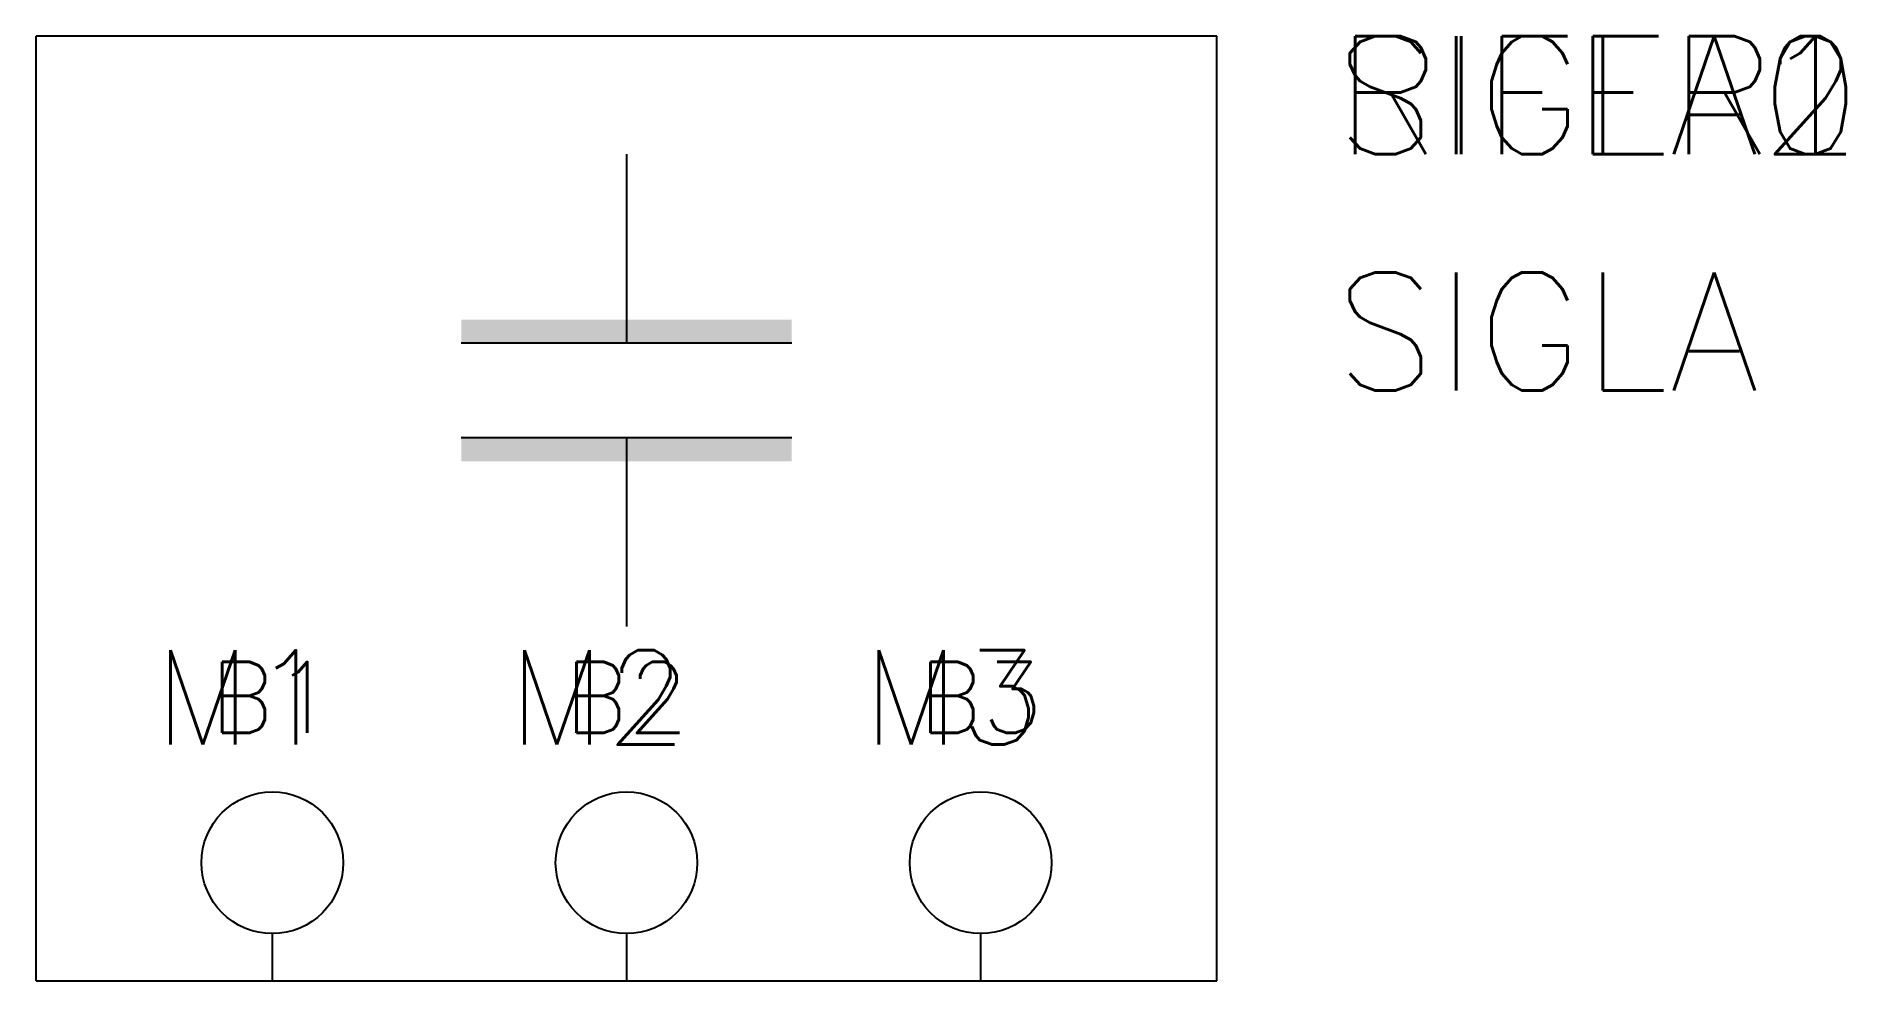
# Model space of a CAD drawing. Extents: x 0 to 38.3, y 0 to 20.
import ezdxf

# ---------------------------------------------------------------- set-up
doc = ezdxf.new("R2010")
doc.units = 0
doc.header["$LTSCALE"] = 4
doc.linetypes.add('CONTINUA', pattern=[0])
doc.layers.get('0').update_dxf_attribs({"linetype": 'CONTINUOUS'})
doc.styles.get("Standard").update_dxf_attribs({"font": 'romans.shx'})

msp = doc.modelspace()

# ---------------------------------------------------------------- linework, layer by layer
at = {"linetype": 'CONTINUA'}
for p, q in [((25, 20), (0, 20)), ((0, 0), (0, 20)), ((25, 0), (25, 20)), ((12.5, 17.5), (12.5, 13.5)), ((12.5, 11.5), (12.5, 7.5)), ((5, 1), (5, 0)), ((12.5, 1), (12.5, 0)), ((20, 1), (20, 0)), ((0, 0), (25, 0))]:
    msp.add_line(p, q, dxfattribs=at)
for p, q in [((16, 13.5), (9, 13.5)), ((16, 13.5), (9, 13.5)), ((9, 11.5), (16, 11.5)), ((9, 11.5), (16, 11.5))]:
    msp.add_line(p, q)
for centre in [(5, 2.5), (12.5, 2.5), (20, 2.5)]:
    msp.add_circle(centre, 1.5, dxfattribs=at)
for points in [[(9, 13.5), (9, 14), (16, 13.5), (16, 14)], [(16, 11.5), (16, 11), (9, 11.5), (9, 11)]]:
    msp.add_solid(points)

# ---------------------------------------------------------------- texts
at = {"char_height": 1.5, "attachment_point": 5}
for s, insert in [('B1', (5, 6)), ('B2', (12.5, 6)), ('B3', (20, 6))]:
    msp.add_mtext_dynamic_manual_height_columns(s, width=5, gutter_width=1, heights=[0], dxfattribs=dict(at, insert=insert))
at = {"color": 3, "linetype": 'CONTINUA'}
for tag, p, s, flags in [('SIGLA0', (27.5, 17.5), '', 9), ('SIGLA1', (27.5, 17.5), '', 9), ('SIGLA2', (27.5, 17.5), '', 9), ('RIFER', (27.5, 17.5), 'RIFER ?', 8), ('SIGLA', (27.5, 12.5), 'SIGLA ?', 8)]:
    msp.add_attdef(tag, p, s, height=2.5, dxfattribs=dict(at, flags=flags))
at = {"color": 4, "linetype": 'CONTINUA', "flags": 8}
for tag, p in [('M1', (2.5, 5)), ('M2', (10, 5)), ('M3', (17.5, 5))]:
    msp.add_attdef(tag, p, '', height=2, dxfattribs=at)
at = {"linetype": 'CONTINUA', "flags": 9}
for tag, p, s, height in [('TIPOSIG', (0, 0), '3', 0.00000001), ('POSIZIONE', (0, 0), '', 0.00000001), ('P-TABELLA', (0, 0), '', 0.00000001), ('T-TABELLA', (0, 0), '', 0.00000001), ('H-TABELLA', (0, 0), '', 0.00000001), ('CODICE', (0, 0), '1xNNN', 0.00000001), ('NOTE1', (0, 0), '', 0.00000001), ('NOTE2', (0, 0), '', 0.00000001), ('F1', (5, 0), '', 0.00001), ('F2', (12.5, 0), '', 0.00001), ('F3', (20, 0), '', 0.00001)]:
    msp.add_attdef(tag, p, s, height=height, dxfattribs=at)

doc.saveas('drawing.dxf')
